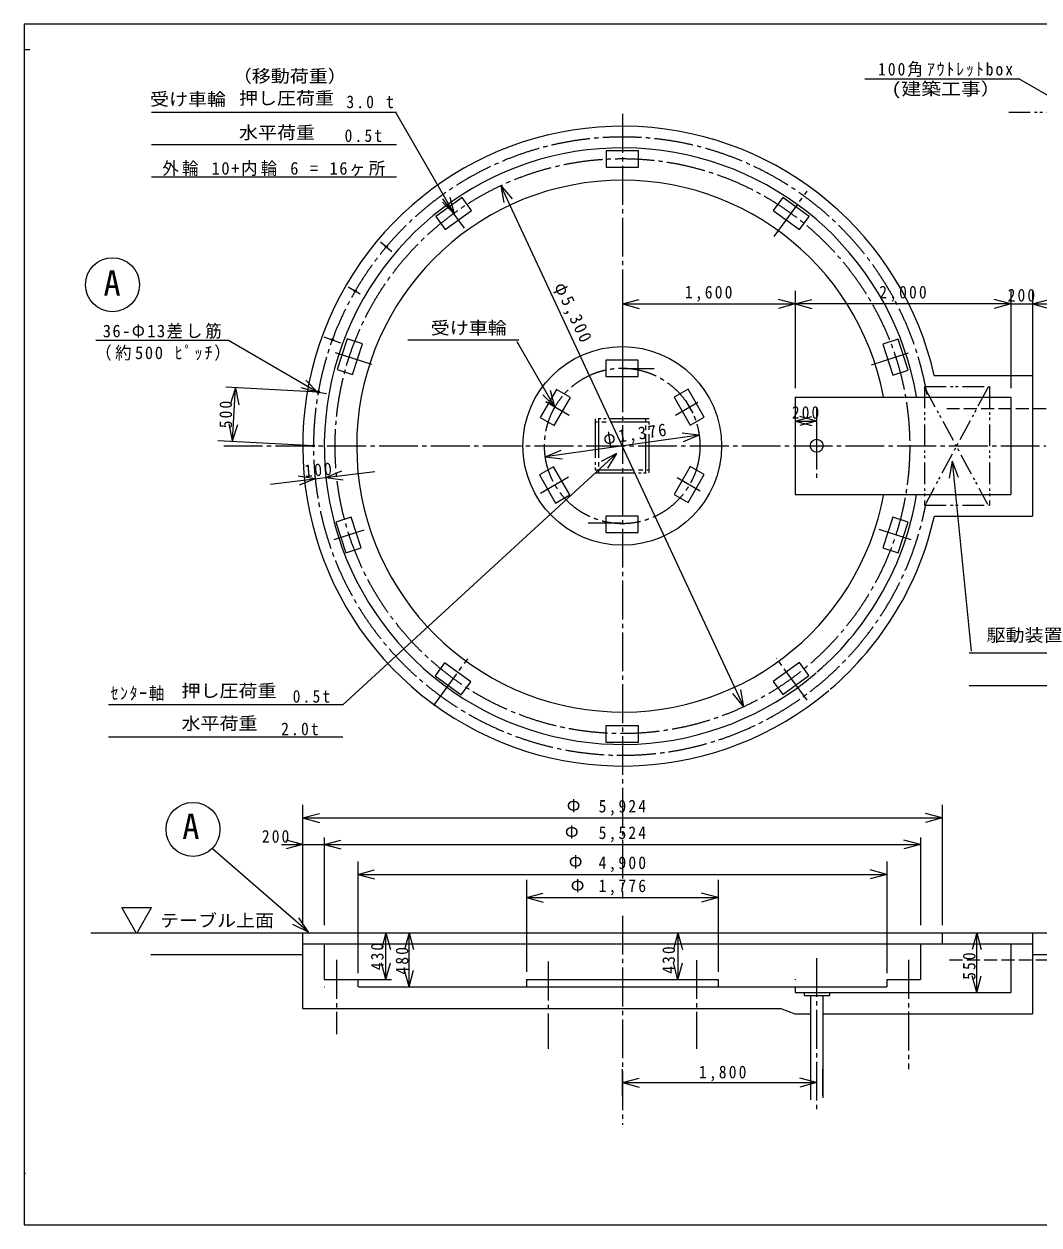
# Model space of a CAD drawing. Units: millimetres, scale not verified. Extents: x -7515 to 7965, y -5616 to 5504.
# Drawn here: x -7515 to 1889, y -5616 to 5504 of the extents above; entities that cross this region are included whole.
import ezdxf
from ezdxf.enums import TextEntityAlignment as Align

# ---------------------------------------------------------------- set-up
doc = ezdxf.new("R2010")
doc.units = ezdxf.units.MM
doc.header["$LTSCALE"] = 40
for name, pattern in [('CHAIN1', [8, 5, -1, 1, -1]), ('CHAIN2', [12, 9, -1, 1, -1]), ('DASHED3', [4, 3, -1]), ('DOUBLE_CHAIN1', [8.8, 5, -1, 0.6, -0.6, 0.6, -1]), ('DOUBLE_CHAIN2', [12.8, 9, -1, 0.6, -0.6, 0.6, -1])]:
    doc.linetypes.add(name, pattern=pattern)
doc.layers.add('0-0', color=7, linetype='Continuous')
doc.styles.add('ＭＳ ゴシック', font='')
doc.styles.get('ＭＳ ゴシック').set_extended_font_data('MS Gothic')

msp = doc.modelspace()

# ---------------------------------------------------------------- linework, layer by layer
at = {"layer": '0-0'}
for p, q in [((-7462.5, 5263.75), (-7515, 5263.75)), ((1707.15, 4991.87), (274.27, 4991.87)), ((2099.91, 4766.39), (1701.28, 4996.54)), ((-4064.18, 4685.51), (-6332.39, 4685.51)), ((-3525.2, 3742.29), (-4069.79, 4685.55)), ((-4064.18, 4385.51), (-6332.39, 4385.51)), ((-4064.18, 4085.51), (-6332.39, 4085.51)), ((-845.71, -817.34), (-3095.73, 4007.85)), ((-3095.73, 4007.85), (-2992.88, 3885.28)), ((-3095.73, 4007.85), (-3067.94, 3850.28)), ((-3525.2, 3742.29), (-3566.61, 3896.84)), ((-3525.2, 3742.29), (-3638.34, 3855.43)), ((-1971.25, 3032.47), (-1971.25, 2131.08)), ((-371.25, 3032.47), (-371.25, 2131.08)), ((1628.75, 3032.47), (1628.75, 2131.08)), ((1828.75, 3032.47), (1828.75, 2131.08)), ((-1971.25, 2912.47), (-1816.7, 2953.88)), ((-1971.25, 2912.47), (-371.25, 2912.47)), ((-1971.25, 2912.47), (-1816.7, 2871.06)), ((-371.25, 2912.47), (-525.8, 2953.88)), ((-371.25, 2912.47), (-525.8, 2871.06)), ((-371.25, 2912.47), (-525.8, 2871.06)), ((-371.25, 2912.47), (-216.7, 2953.88)), ((-371.25, 2912.47), (-360.91, 2912.47)), ((-371.25, 2912.47), (-216.7, 2871.06)), ((1628.75, 2912.47), (1474.2, 2953.88)), ((1628.75, 2912.47), (1474.2, 2871.06)), ((1628.75, 2912.47), (1557.53, 2912.47)), ((1628.75, 2912.47), (1963.05, 2912.47)), ((1828.75, 2912.47), (1983.27, 2954)), ((1828.75, 2912.47), (1862.59, 2912.5)), ((1828.75, 2912.47), (1983.33, 2871.18)), ((-5618.9, 2574.26), (-6850.96, 2574.26)), ((-4792.46, 2092.59), (-5618.9, 2574.26)), ((-2930.23, 2575.05), (-3960.25, 2575.05)), ((-2596.48, 1956.51), (-2945.93, 2561.79)), ((918.4, 2248.31), (1828.75, 2248.31)), ((1828.75, 2248.31), (1828.75, 948.31)), ((-4788.51, 2096.35), (-5645.11, 2141.24)), ((-5556.66, 2134.14), (-5606.1, 1981.97)), ((-4792.46, 2092.59), (-4946.83, 2134.63)), ((-4792.46, 2092.59), (-4905.13, 2206.19)), ((-2596.48, 1956.51), (-2709.61, 2069.65)), ((-2596.48, 1956.51), (-2637.89, 2111.06)), ((-371.25, 2048.31), (-371.25, 1148.31)), ((-371.25, 1947.03), (-371.25, 1731.46)), ((-171.25, 1947.03), (-171.25, 1731.46)), ((-5582.29, 1644.98), (-5615.56, 1801.48)), ((-5582.29, 1644.98), (-5532.85, 1797.14)), ((-371.25, 1827.03), (-216.7, 1868.44)), ((-371.25, 1827.03), (-171.25, 1827.03)), ((-371.25, 1827.03), (-216.7, 1785.61)), ((-171.25, 1827.03), (-325.8, 1868.44)), ((-171.25, 1827.03), (-325.8, 1785.61)), ((-1259.58, 1697.19), (-2685.57, 1496.78)), ((-1259.58, 1697.19), (-1418.39, 1716.69)), ((-1259.58, 1697.19), (-1406.86, 1634.67)), ((-4832.71, 1598.31), (-5718.93, 1644.75)), ((-2685.57, 1496.78), (-2538.29, 1559.29)), ((-2024.52, 1527.27), (-4560.85, -799.15)), ((-2685.57, 1496.78), (-2526.76, 1477.28)), ((-2024.52, 1527.27), (-2166.41, 1453.32)), ((-2024.52, 1527.27), (-2110.43, 1392.29)), ((1083.3, 1456.24), (1057.63, 1298.31)), ((1083.3, 1456.24), (1260.89, -301.9)), ((1083.3, 1456.24), (1140.03, 1306.63)), ((-5230.72, 1242.3), (-4265.87, 1361.9)), ((-4717.52, 1305.92), (-4569.15, 1365.81)), ((-4816.83, 1293.6), (-4975.13, 1316.83)), ((-4816.83, 1293.6), (-4965.53, 1234.56)), ((-4816.83, 1293.6), (-4854.3, 1289.23)), ((-4717.52, 1305.92), (-4695.67, 1308.59)), ((-4717.52, 1305.92), (-4559.08, 1283.61)), ((-371.25, 1148.31), (1628.75, 1148.31)), ((919.77, 948.31), (1828.75, 948.31)), ((1243.13, -319.66), (4297.67, -319.66)), ((-845.71, -817.34), (-873.49, -659.77)), ((1243.13, -619.66), (4297.67, -619.66)), ((-845.71, -817.34), (-948.55, -694.77)), ((-4560.85, -799.15), (-6730.66, -799.15)), ((-4560.85, -1099.15), (-6730.66, -1099.15)), ((-4933.25, -1726.93), (-4933.25, -2841.44)), ((990.75, -1726.93), (990.75, -2841.44)), ((-4933.25, -1846.93), (-4778.7, -1805.52)), ((-4933.25, -1846.93), (990.75, -1846.93)), ((-4933.25, -1846.93), (-4778.7, -1888.35)), ((990.75, -1846.93), (836.2, -1805.52)), ((990.75, -1846.93), (836.2, -1888.35)), ((-5129.42, -2093.13), (790.75, -2093.13)), ((-4931.74, -2094.07), (-5086.29, -2052.66)), ((-4931.74, -2093.23), (-5086.29, -2134.64)), ((-4931.74, -2094.07), (-4990.31, -2094.07)), ((-4733.25, -2028.84), (-4733.25, -2841.44)), ((-4733.25, -2093.13), (-4578.7, -2051.72)), ((-4733.25, -2092.29), (-4578.7, -2133.7)), ((790.75, -2093.13), (636.2, -2051.72)), ((790.75, -2093.13), (636.2, -2134.54)), ((790.75, -2028.84), (790.75, -2841.44)), ((-4879.1, -2903.53), (-5767, -2135.62)), ((-4421.25, -2250.63), (-4421.25, -3284.29)), ((-4421.25, -2370.63), (-4266.7, -2329.21)), ((478.75, -2370.63), (324.2, -2329.21)), ((478.75, -2250.63), (478.75, -3284.29)), ((-4421.25, -2370.63), (478.75, -2370.63)), ((-4421.25, -2370.63), (-4266.7, -2412.04)), ((-2859.25, -2421.86), (-2859.25, -3272.05)), ((-1083.25, -2421.86), (-1083.25, -3272.05)), ((478.75, -2370.63), (324.2, -2412.04)), ((-2859.25, -2584.54), (-2704.7, -2543.13)), ((-1083.25, -2584.54), (-1237.8, -2543.13)), ((-2859.25, -2584.54), (-1083.25, -2584.54)), ((-2859.25, -2584.54), (-2704.7, -2625.95)), ((-1083.25, -2584.54), (-1237.8, -2625.95)), ((-6467.87, -2910.93), (-6332.83, -2677.03)), ((-4879.1, -2903.53), (-4968.91, -2771.11)), ((-4879.1, -2903.53), (-5023.09, -2833.75)), ((-6895.59, -2912.47), (2498.01, -2912.47)), ((-4933.25, -2912.89), (-4933.25, -3012.47)), ((-4162.22, -2912.47), (-4203.63, -3067.02)), ((-4162.22, -3342.47), (-4162.22, -2912.47)), ((-4162.22, -2912.47), (-4120.81, -3067.02)), ((-4067.94, -2912.47), (-3945.35, -2912.47)), ((-3947.94, -2912.47), (-3989.35, -3067.02)), ((-3947.94, -3412.47), (-3947.94, -2912.47)), ((-3947.94, -2912.47), (-3906.53, -3067.02)), ((-1456.24, -2912.47), (-1497.65, -3067.02)), ((-1456.24, -2912.47), (-1414.83, -3067.02)), ((990.75, -2914.75), (990.75, -3012.47)), ((1312.41, -2912.47), (1271, -3067.02)), ((1312.41, -2912.47), (1353.82, -3067.02)), ((1312.41, -3463.27), (1312.41, -2912.47)), ((1828.75, -2909.7), (1828.75, -3662.47)), ((-6339.96, -3112.47), (-4933.25, -3112.47)), ((-4933.25, -3012.47), (990.75, -3012.47)), ((-4933.25, -3012.47), (1827.61, -3012.47)), ((-4933.25, -3013.41), (-4933.25, -3612.47)), ((-4733.25, -3014.07), (-4733.25, -3342.47)), ((790.75, -3014.34), (790.75, -3342.47)), ((1628.75, -3008.68), (1628.75, -3462.47)), ((1835.22, -3112.47), (2498.01, -3112.47)), ((-4162.22, -3342.47), (-4203.63, -3187.93)), ((-4162.22, -3342.47), (-4120.81, -3187.93)), ((-1456.24, -3344.87), (-1414.83, -3190.32)), ((-3947.94, -3412.47), (-3989.35, -3257.93)), ((-3947.94, -3412.47), (-3906.53, -3257.93)), ((1312.41, -3463.27), (1271, -3308.72)), ((1312.41, -3463.27), (1353.82, -3308.72)), ((-4733.25, -3342.47), (-4108.78, -3342.47)), ((-4733.25, -3412.47), (-4731.54, -3412.47)), ((-4421.25, -3342.82), (-4421.25, -3411.45)), ((-4414.98, -3412.47), (478.75, -3412.47)), ((-4067.94, -3412.47), (-3945.35, -3412.47)), ((-2859.25, -3342.47), (-2859.25, -3409.76)), ((-371.25, -3341.46), (-371.25, -3344.87)), ((-371.25, -3411.25), (-371.25, -3462.47)), ((478.75, -3342.47), (790.75, -3342.47)), ((478.75, -3342.47), (478.75, -3412.47)), ((-371.25, -3462.47), (1628.75, -3462.47)), ((-287.45, -3463.21), (-287.45, -3492.47)), ((-287.45, -3492.47), (-48.68, -3492.47)), ((-228.25, -3492.53), (-228.25, -4457.51)), ((-114.25, -3491.76), (-114.25, -4439.75)), ((-48.68, -3492.47), (-48.68, -3462.43)), ((-4933.25, -3612.47), (-502.5, -3612.47)), ((-502.5, -3612.47), (-372.08, -3660.19)), ((-371.25, -3662.47), (-229.99, -3662.47)), ((-111.36, -3662.47), (1828.75, -3662.47)), ((-1971.25, -4417.67), (-1971.25, -4173.36)), ((-114.25, -4417.67), (-114.25, -4173.36)), ((-1971.25, -4297.67), (-1816.7, -4256.26)), ((-1971.25, -4297.67), (-1816.7, -4339.09)), ((-172.02, -4297.67), (-326.56, -4256.26)), ((-7515, -5136.25), (-7500, -5136.25))]:
    msp.add_line(p, q, dxfattribs=at)
at = {"layer": '0-0', "linetype": 'CHAIN2'}
for p, q in [((-1971.25, 4670.61), (-1971.25, -2592.81)), ((-563.73, 3535.58), (-257.54, 3957.02)), ((-3434.78, 3612.68), (-3633.63, 3886.37)), ((-4630.83, 2462.46), (-4294.32, 2353.12)), ((336.17, 2348.03), (683.8, 2460.99)), ((-1970.83, 2314.86), (-1677.6, 2314.86)), ((-2680.75, 2008.09), (-2464.8, 1883.41)), ((-1479.82, 1881.98), (-1271.16, 2002.45)), ((-1316.69, 1900.86), (-1383.62, 2016.78)), ((-2595.57, 1957.9), (-2621.61, 1912.79)), ((-1722.57, 1816.98), (-2222.57, 1816.98)), ((-2192.57, 1846.98), (-2192.57, 1346.98)), ((-1752.57, 1346.98), (-1752.57, 1846.98)), ((-171.25, 1740.38), (-171.25, 1296.41)), ((-5665.12, 1598.31), (1950.91, 1598.31)), ((-2222.57, 1376.98), (-1722.57, 1376.98)), ((-2729.52, 1160.46), (-2469.06, 1310.84)), ((-1464.9, 1306.12), (-1249.56, 1181.79)), ((-4641.74, 730.61), (-4362.63, 821.3)), ((-1979.09, 881.75), (-2288.84, 881.75)), ((404.13, 826.5), (702.38, 729.59)), ((-3717.21, -804.81), (-3403.3, -372.75)), ((-259.13, -758.22), (-543.02, -367.48)), ((-1971.25, -2752.64), (-1971.25, -4688.37)), ((-4621.25, -3161.9), (-4621.25, -3849.96)), ((-2659.25, -3177.21), (-2659.25, -3984.58)), ((-1283.25, -3162.79), (-1283.25, -3984.58)), ((-171.25, -3144.5), (-171.25, -4546.3)), ((678.75, -3161.1), (678.75, -4173.36))]:
    msp.add_line(p, q, dxfattribs=at)
at = {"layer": '0-0', "linetype": 'DOUBLE_CHAIN1'}
for p, q in [((1608.25, 4687.5), (2611.57, 4687.5)), ((828.75, 2148.31), (828.75, 1048.31)), ((829.81, 2135.62), (1413.05, 1056.41)), ((1417.64, 2140.21), (839, 1065.59)), ((828.75, 1048.31), (1428.75, 1048.31))]:
    msp.add_line(p, q, dxfattribs=at)
at = {"layer": '0-0', "linetype": 'CHAIN1'}
for p, q in [((-4212.16, 3486.1), (-4106.13, 3396.75)), ((-4510.4, 3069.19), (-4399.37, 3004.7)), ((-4736.62, 2607.78), (-4581.69, 2551.04)), ((-4858.6, 2108.75), (-4712.33, 2082.88))]:
    msp.add_line(p, q, dxfattribs=at)
at = {"layer": '0-0', "linetype": 'DASHED3'}
for p, q in [((1953.75, 1939.9), (995.78, 1939.9)), ((1060.58, -3162.47), (2498.01, -3162.47))]:
    msp.add_line(p, q, dxfattribs=at)
at = {"layer": '0-0'}
msp.add_lwpolyline([(-7515, -5616.25), (7965, -5616.25), (7965, 5503.75), (-7515, 5503.75)], close=True, dxfattribs=at)
at = {"layer": '0-0', "linetype": 'DOUBLE_CHAIN2'}
for points in [[(-2121.25, 4179.46), (-1821.25, 4179.46), (-1821.25, 4329.46), (-2121.25, 4329.46)], [(-3611.55, 3599.89), (-3368.84, 3776.23), (-3457.01, 3897.58), (-3699.71, 3721.25)], [(-572.94, 3776.44), (-330.23, 3600.11), (-242.06, 3721.46), (-484.77, 3897.8)], [(-4471.33, 2257.48), (-4378.63, 2542.8), (-4521.29, 2589.15), (-4613.99, 2303.83)], [(441.55, 2538.66), (534.26, 2253.34), (676.92, 2299.7), (584.21, 2585.01)], [(-2123.69, 2239.91), (-1823.69, 2239.91), (-1823.69, 2389.91), (-2123.69, 2389.91)], [(-2602.14, 1784.81), (-2452.14, 2044.62), (-2582.05, 2119.62), (-2732.05, 1859.81)], [(-1491.92, 2048.25), (-1341.92, 1788.45), (-1212.01, 1863.45), (-1362.01, 2123.25)], [(-2222.57, 1346.98), (-1722.57, 1346.98), (-1722.57, 1846.98), (-2222.57, 1846.98)], [(-2739.32, 1328.18), (-2589.32, 1068.37), (-2459.42, 1143.37), (-2609.42, 1403.18)], [(-1362.01, 1072.01), (-1212.01, 1331.82), (-1341.92, 1406.82), (-1491.92, 1147.01)], [(-4625.68, 891.32), (-4532.97, 606), (-4390.31, 652.36), (-4483.02, 937.67)], [(-2123.88, 797.1), (-1823.88, 797.1), (-1823.88, 947.1), (-2123.88, 947.1)], [(584.7, 606.47), (677.41, 891.79), (534.75, 938.14), (442.05, 652.83)], [(-3706.24, -532.57), (-3463.54, -708.9), (-3375.37, -587.55), (-3618.08, -411.21)], [(-485.44, -705.66), (-242.74, -529.33), (-330.91, -407.97), (-573.61, -584.31)], [(-2123.16, -1145.72), (-1823.16, -1145.72), (-1823.16, -995.72), (-2123.16, -995.72)]]:
    msp.add_lwpolyline(points, close=True, dxfattribs=at)
at = {"layer": '0-0'}
for points in [[(1628.75, 2912.47), (-371.25, 2912.47), (-525.8, 2953.88)], [(-5582.29, 1644.98), (-5556.66, 2134.14), (-5523.39, 1977.63)], [(-371.25, 2048.31), (1628.75, 2048.31), (1628.75, 1148.31)], [(-6474.56, -2910.93), (-6609.6, -2677.03), (-6332.83, -2677.03)], [(-1456.24, -2912.47), (-1456.24, -3344.87), (-1497.65, -3190.32)], [(-2859.25, -3342.47), (-1083.25, -3342.47), (-1083.25, -3413.4)], [(-1971.25, -4297.67), (-172.02, -4297.67), (-326.56, -4339.09)]]:
    msp.add_lwpolyline(points, dxfattribs=at)
at = {"layer": '0-0', "linetype": 'DOUBLE_CHAIN1'}
msp.add_lwpolyline([(828.75, 2148.31), (1428.75, 2148.31), (1428.75, 1048.31)], dxfattribs=at)
at = {"layer": '0-0', "linetype": 'CHAIN2'}
for centre, radius in [((-1970.72, 1595.26), 2662), ((-1972.57, 1596.98), 720)]:
    msp.add_circle(centre, radius, dxfattribs=at)
at = {"layer": '0-0'}
for centre, radius in [((-4158.27, 3440.69), 10), ((-6695.14, 3090.06), 250), ((-4446.06, 3031.82), 10), ((-4658.3, 2579.1), 10), ((-1972.57, 1596.98), 920), ((-4788.51, 2096.35), 10), ((-4832.71, 1598.31), 10), ((-171.25, 1598.31), 60), ((-5949.26, -1953.49), 250)]:
    msp.add_circle(centre, radius, dxfattribs=at)
for radius, start, end in [(2962, 12.73705, 310.22862), (2762, 9.56567, 310.55433), (2462, 10.71873, 349.59881), (2762, 310.79735, 350.66033), (2962, 310.52083, 347.384)]:
    msp.add_arc((-1970.72, 1595.26), radius, start, end, dxfattribs=at)
at = {"layer": '0-0', "linetype": 'CHAIN2'}
msp.add_arc((-1970.72, 1595.26), 2862, 9.56567, 349.22367, dxfattribs=at)

# ---------------------------------------------------------------- texts
at = {"layer": '0-0', "style": 'ＭＳ ゴシック'}
for s, width, p in [('（移動荷重）', 1.1, (-5580.68, 4928.17)), ('押し圧荷重', 1.1, (-5523.04, 4723.89)), ('(建築工事）', 1.15, (521.57, 4810.03)), ('受け車輪', 1.1, (-6347.28, 4714.02)), ('水平荷重', 1.1, (-5523.04, 4404.23)), ('受け車輪', 1.1, (-3746.3, 2595.73)), ('駆動装置', 1.1, (1402.96, -248.63)), ('押し圧荷重', 1.1, (-6055.81, -763.64)), ('水平荷重', 1.1, (-6055.81, -1065.54)), ('テーブル上面', 1.1, (-6254.02, -2890.88))]:
    msp.add_text(s, height=117.3, dxfattribs=dict(at, width=width)).set_placement(p, align=Align.BOTTOM_LEFT)
at = {"layer": '0-0', "color": 2, "style": 'ＭＳ ゴシック'}
for p in [(-6778.78, 2918.23), (-6048.97, -2111.62)]:
    msp.add_text('A', height=234.6, dxfattribs=at).set_placement(p, align=Align.BOTTOM_LEFT)
at = {"layer": '0-0', "style": 'ＭＳ ゴシック'}
for p in [(-2487.52, -1828.27), (-2504.11, -2071.28), (-2468.42, -2347.11), (-2450.18, -2567.95)]:
    msp.add_text('Φ', height=117.3, dxfattribs=at).set_placement(p, align=Align.BOTTOM_LEFT)
at = {"layer": '0-0', "char_height": 117.3, "attachment_point": 7, "style": 'ＭＳ ゴシック'}
for s, insert in [('\\T1.26;\\W0.9;100角ｱｳﾄﾚｯﾄbox', (397.92, 5013.69)), ('\\T1.28;\\W0.9;3.0\\~t', (-4528.2, 4722.61)), ('\\T1.28;\\W0.9;0.5t', (-4544.65, 4410.16)), ('\\T1.2;\\W0.95;外輪\\~10+内輪\\~6\\~=\\~16ヶ所', (-6232.95, 4095.94)), ('\\T1.28;\\W0.9;1,600', (-1391.25, 2932.47)), ('\\T1.28;\\W0.9;2,000', (408.75, 2932.47)), ('\\T1.27;\\W0.9;200', (1598.75, 2932.47)), ('\\T1.18;\\W0.95;36-Φ13差し筋', (-6785.05, 2589.47)), ('\\T1.21;\\W0.95;（約500\\~ﾋﾟｯﾁ）', (-6854.48, 2385.86)), ('\\T1.27;\\W0.9;200', (-401.25, 1847.03)), ('\\T1.23;\\W0.9;ｾﾝﾀｰ軸', (-6712.9, -763.64)), ('\\T1.28;\\W0.9;0.5t', (-5025.79, -781.4)), ('\\T1.28;\\W0.9;2.0t', (-5132.35, -1083.3)), ('\\T1.28;\\W0.9;5,924', (-2191.25, -1826.93)), ('\\T1.27;\\W0.9;200', (-5311.26, -2078.13)), ('\\T1.28;\\W0.9;5,524', (-2191.25, -2073.13)), ('\\T1.28;\\W0.9;4,900', (-2191.25, -2350.63)), ('\\T1.28;\\W0.9;1,776', (-2191.25, -2564.54)), ('\\T1.28;\\W0.9;1,800', (-1261.38, -4288.63))]:
    msp.add_mtext(s, dxfattribs=dict(at, insert=insert))
for s, insert, rotation in [('\\T1.23;\\W0.95;φ5,300', (-2632.71, 3065.46), 295), ('\\T1.27;\\W0.9;500', (-5586.04, 1761.01), 90), ('\\T1.23;\\W0.95;φ1,376', (-2137.29, 1578.51), 8), ('\\T1.27;\\W0.9;100', (-4911.75, 1305.47), 5), ('\\T1.27;\\W0.9;430', (-4182.22, -3257.47), 90), ('\\T1.27;\\W0.9;480', (-3953.12, -3297.01), 90), ('\\T1.27;\\W0.9;430', (-1482.04, -3290.27), 90), ('\\T1.27;\\W0.9;550', (1301.95, -3346.47), 90)]:
    msp.add_mtext(s, dxfattribs=dict(at, insert=insert, rotation=rotation))

doc.saveas('drawing.dxf')
